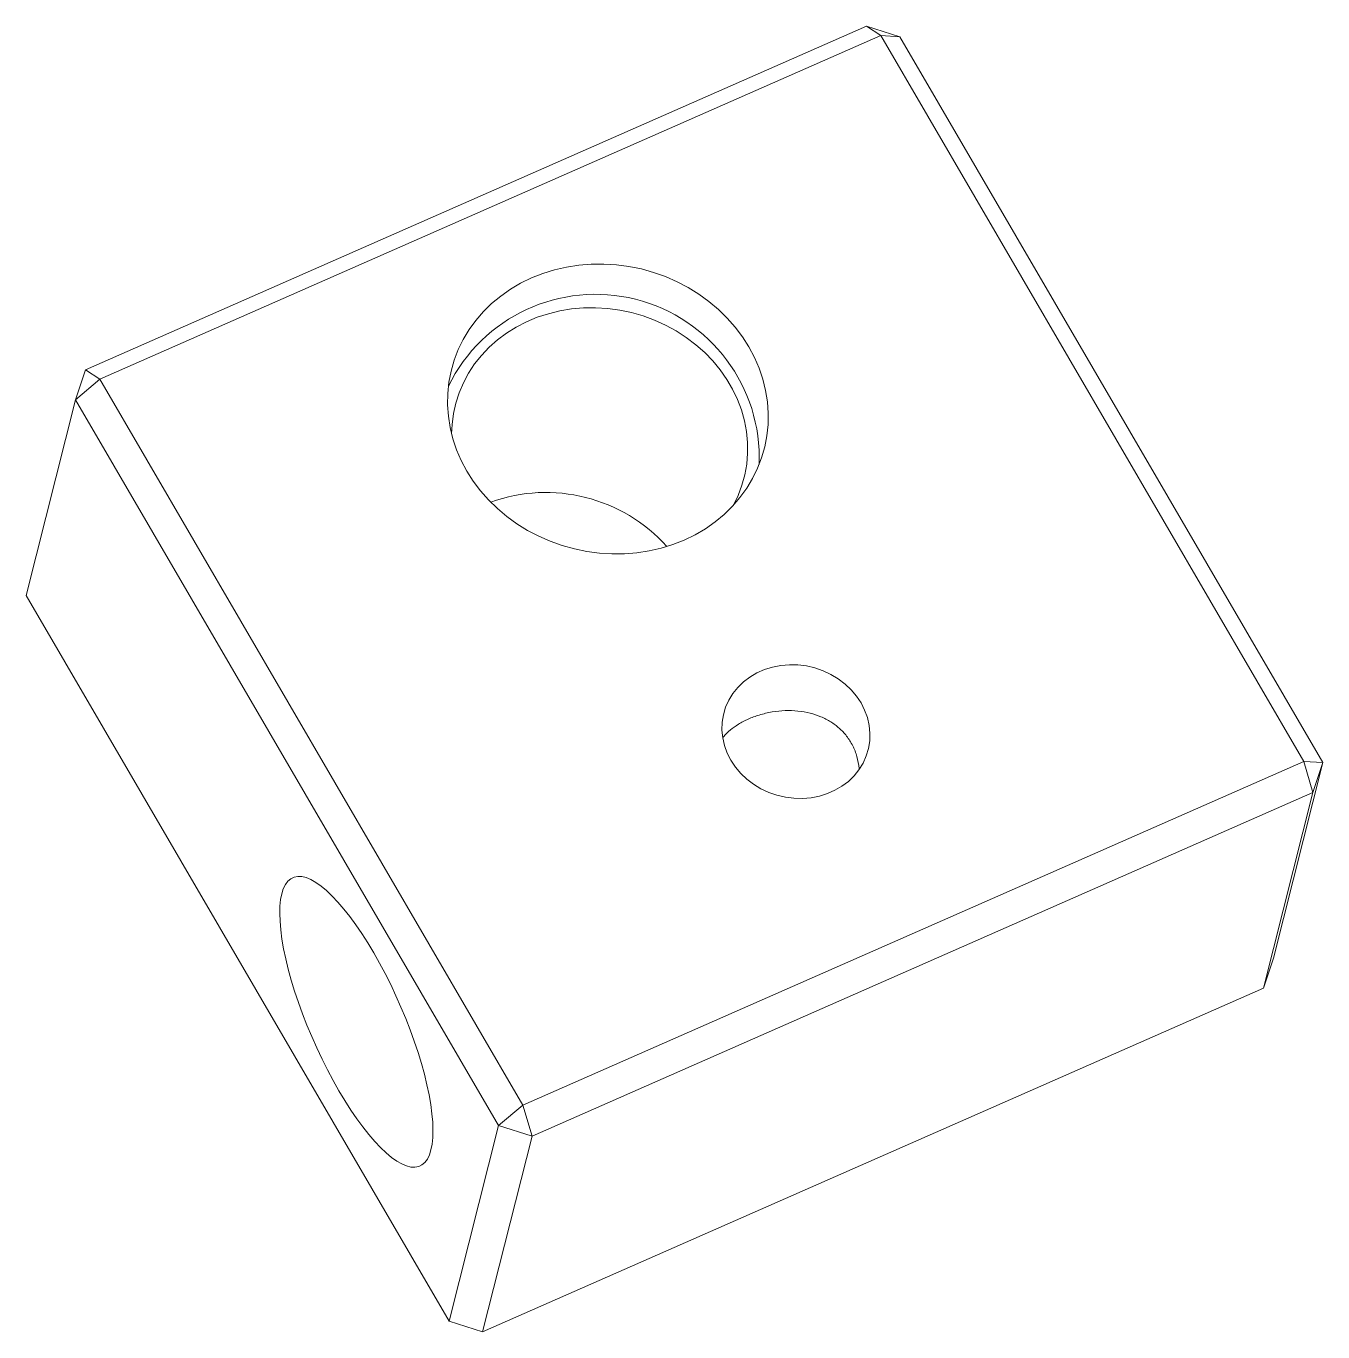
# Model space of a CAD drawing. Header units: millimetres. Extents: x -13.6 to 12.5, y -15.3 to 11.
import ezdxf

# ---------------------------------------------------------------- set-up
doc = ezdxf.new("R2010")
doc.units = ezdxf.units.MM

msp = doc.modelspace()

# ---------------------------------------------------------------- linework, layer by layer
at = {"color": 7, "linetype": 'Continuous', "lineweight": 15}
for p, q in [((-12.418, 4.036), (3.312, 10.962)), ((3.312, 10.962), (3.604, 10.775)), ((3.986, 10.749), (3.312, 10.962)), ((3.604, 10.775), (-12.126, 3.849)), ((12.126, -3.849), (3.604, 10.775)), ((3.986, 10.749), (3.604, 10.775)), ((3.986, 10.749), (12.508, -3.875)), ((-12.418, 4.036), (-12.618, 3.437)), ((-12.418, 4.036), (-12.126, 3.849)), ((-12.618, 3.437), (-12.126, 3.849)), ((-12.126, 3.849), (-3.604, -10.775)), ((-12.618, 3.437), (-13.612, -0.505)), ((-4.096, -11.187), (-12.618, 3.437)), ((-13.612, -0.505), (-5.09, -15.129)), ((-3.604, -10.775), (12.126, -3.849)), ((12.508, -3.875), (11.514, -7.817)), ((12.126, -3.849), (12.307, -4.474)), ((12.126, -3.849), (12.508, -3.875)), ((12.307, -4.474), (12.508, -3.875)), ((12.307, -4.474), (-3.422, -11.4)), ((11.314, -8.416), (12.307, -4.474)), ((11.314, -8.416), (11.514, -7.817)), ((-4.416, -15.343), (11.314, -8.416)), ((-3.604, -10.775), (-4.096, -11.187)), ((-3.604, -10.775), (-3.422, -11.4)), ((-5.09, -15.129), (-4.096, -11.187)), ((-4.096, -11.187), (-3.422, -11.4)), ((-3.422, -11.4), (-4.416, -15.343)), ((-5.09, -15.129), (-4.416, -15.343))]:
    msp.add_line(p, q, dxfattribs=at)
at = {"color": 7, "linetype": 'Continuous', "lineweight": 15, "flags": 128}
for points in [[(-4.734, 1.999), (-4.604, 1.796), (-4.458, 1.601), (-4.296, 1.417), (-4.119, 1.244), (-3.929, 1.084), (-3.726, 0.937), (-3.511, 0.804), (-3.287, 0.686), (-3.054, 0.584), (-2.814, 0.498), (-2.568, 0.43), (-2.318, 0.378), (-2.066, 0.345), (-1.812, 0.329), (-1.559, 0.332), (-1.308, 0.352), (-1.061, 0.39), (-0.818, 0.446), (-0.583, 0.519), (-0.355, 0.609), (-0.137, 0.716), (0.07, 0.837), (0.265, 0.974), (0.447, 1.125), (0.615, 1.289), (0.767, 1.465), (0.902, 1.652), (1.02, 1.849), (1.121, 2.054), (1.202, 2.267), (1.265, 2.486), (1.308, 2.71), (1.332, 2.936), (1.335, 3.165), (1.319, 3.395), (1.283, 3.623), (1.227, 3.849), (1.152, 4.072), (1.058, 4.289), (0.946, 4.5), (0.817, 4.704), (0.671, 4.898), (0.509, 5.082), (0.332, 5.255), (0.141, 5.416), (-0.062, 5.563), (-0.276, 5.696), (-0.501, 5.814), (-0.733, 5.916), (-0.974, 6.001), (-1.219, 6.07), (-1.469, 6.121), (-1.722, 6.155), (-1.975, 6.17), (-2.228, 6.168), (-2.48, 6.147), (-2.727, 6.109), (-2.969, 6.053), (-3.205, 5.98), (-3.432, 5.89), (-3.651, 5.784), (-3.858, 5.662), (-4.053, 5.525), (-4.235, 5.374), (-4.402, 5.211), (-4.554, 5.035), (-4.69, 4.848), (-4.808, 4.651), (-4.908, 4.445), (-4.99, 4.232), (-5.053, 4.014), (-5.096, 3.79), (-5.119, 3.563), (-5.123, 3.334), (-5.107, 3.105), (-5.07, 2.876), (-5.015, 2.65), (-4.94, 2.428), (-4.846, 2.21), (-4.734, 1.999)], [(0.639, 1.315), (0.731, 1.507), (0.807, 1.712), (0.865, 1.922), (0.902, 2.137), (0.921, 2.356), (0.919, 2.575), (0.897, 2.795), (0.856, 3.014), (0.796, 3.229), (0.716, 3.441), (0.618, 3.647), (0.502, 3.846), (0.369, 4.036), (0.22, 4.217), (0.056, 4.387), (-0.122, 4.545), (-0.314, 4.69), (-0.516, 4.821), (-0.73, 4.938), (-0.952, 5.039), (-1.181, 5.123), (-1.416, 5.191), (-1.655, 5.241), (-1.898, 5.274), (-2.141, 5.289), (-2.383, 5.286), (-2.624, 5.265), (-2.861, 5.226), (-3.092, 5.169), (-3.317, 5.096), (-3.533, 5.006), (-3.739, 4.9), (-3.935, 4.778), (-4.117, 4.642), (-4.286, 4.493), (-4.44, 4.33), (-4.579, 4.156), (-4.7, 3.972), (-4.804, 3.778), (-4.89, 3.577), (-4.957, 3.369), (-5.005, 3.156), (-5.033, 2.939), (-5.041, 2.747)], [(3.205, -2.673), (3.278, -2.818), (3.333, -2.969), (3.368, -3.124), (3.384, -3.281), (3.379, -3.437), (3.354, -3.591), (3.31, -3.74), (3.246, -3.883), (3.164, -4.017), (3.065, -4.14), (2.95, -4.252), (2.821, -4.35), (2.679, -4.433), (2.527, -4.5), (2.366, -4.55), (2.198, -4.583), (2.027, -4.597), (1.853, -4.594), (1.681, -4.572), (1.511, -4.532), (1.346, -4.475), (1.189, -4.402), (1.041, -4.312), (0.905, -4.209), (0.782, -4.092), (0.674, -3.965), (0.583, -3.827), (0.509, -3.682), (0.455, -3.53), (0.419, -3.375), (0.404, -3.219), (0.408, -3.062), (0.433, -2.909), (0.478, -2.759), (0.541, -2.617), (0.623, -2.483), (0.723, -2.359), (0.838, -2.248), (0.967, -2.15), (1.109, -2.067), (1.261, -2), (1.422, -1.949), (1.589, -1.917), (1.761, -1.902), (1.934, -1.906), (2.107, -1.928), (2.277, -1.967), (2.441, -2.024), (2.599, -2.098), (2.746, -2.187), (2.883, -2.291), (3.005, -2.407), (3.113, -2.535), (3.205, -2.673)], [(-8.463, -6.516), (-8.486, -6.633), (-8.5, -6.765), (-8.504, -6.912), (-8.498, -7.072), (-8.483, -7.245), (-8.459, -7.429), (-8.425, -7.623), (-8.382, -7.826), (-8.331, -8.037), (-8.271, -8.255), (-8.203, -8.478), (-8.127, -8.705), (-8.044, -8.934), (-7.955, -9.164), (-7.859, -9.393), (-7.758, -9.621), (-7.652, -9.846), (-7.542, -10.066), (-7.428, -10.28), (-7.311, -10.486), (-7.192, -10.684), (-7.071, -10.873), (-6.95, -11.05), (-6.829, -11.215), (-6.709, -11.368), (-6.59, -11.506), (-6.474, -11.629), (-6.36, -11.737), (-6.25, -11.828), (-6.145, -11.903), (-6.045, -11.96), (-5.95, -12), (-5.862, -12.022), (-5.78, -12.025), (-5.705, -12.011), (-5.639, -11.979), (-5.58, -11.928), (-5.53, -11.861), (-5.489, -11.776), (-5.457, -11.675), (-5.434, -11.558), (-5.421, -11.426), (-5.417, -11.279), (-5.422, -11.119), (-5.437, -10.947), (-5.462, -10.763), (-5.495, -10.568), (-5.538, -10.365), (-5.589, -10.154), (-5.649, -9.936), (-5.717, -9.713), (-5.793, -9.487), (-5.876, -9.258), (-5.965, -9.027), (-6.061, -8.798), (-6.162, -8.57), (-6.268, -8.345), (-6.379, -8.126), (-6.493, -7.912), (-6.61, -7.705), (-6.729, -7.507), (-6.849, -7.318), (-6.97, -7.141), (-7.091, -6.976), (-7.211, -6.824), (-7.33, -6.685), (-7.447, -6.562), (-7.56, -6.454), (-7.67, -6.363), (-7.775, -6.288), (-7.875, -6.231), (-7.97, -6.191), (-8.059, -6.17), (-8.14, -6.166), (-8.215, -6.18), (-8.281, -6.213), (-8.34, -6.263), (-8.39, -6.33), (-8.431, -6.415), (-8.463, -6.516)]]:
    msp.add_lwpolyline(points, dxfattribs=at)
at = {"color": 7, "linetype": 'Continuous', "lineweight": 15}
for centre, radius, start, end in [((-2.143, 2.261), 3.299, 357.7715, 153.9329), ((-3.145, -1.712), 3.279, 41.9302, 109.7742)]:
    msp.add_arc(centre, radius, start, end, dxfattribs=at)
msp.add_open_spline([(3.167, -3.995), (3.156, -3.913), (3.133, -3.752), (3.043, -3.531), (2.922, -3.339), (2.771, -3.177), (2.597, -3.046), (2.399, -2.945), (2.177, -2.871), (1.936, -2.83), (1.677, -2.822), (1.413, -2.849), (1.16, -2.909), (0.931, -2.995), (0.734, -3.097), (0.571, -3.216), (0.469, -3.305), (0.43, -3.358), (0.426, -3.365)], degree=3, knots=[0, 0, 0, 0, 0.069906, 0.136549, 0.203185, 0.265312, 0.327458, 0.391493, 0.455547, 0.525373, 0.595187, 0.66745, 0.739658, 0.805244, 0.870832, 0.931391, 0.991978, 1, 1, 1, 1], dxfattribs=at)

doc.saveas('drawing.dxf')
